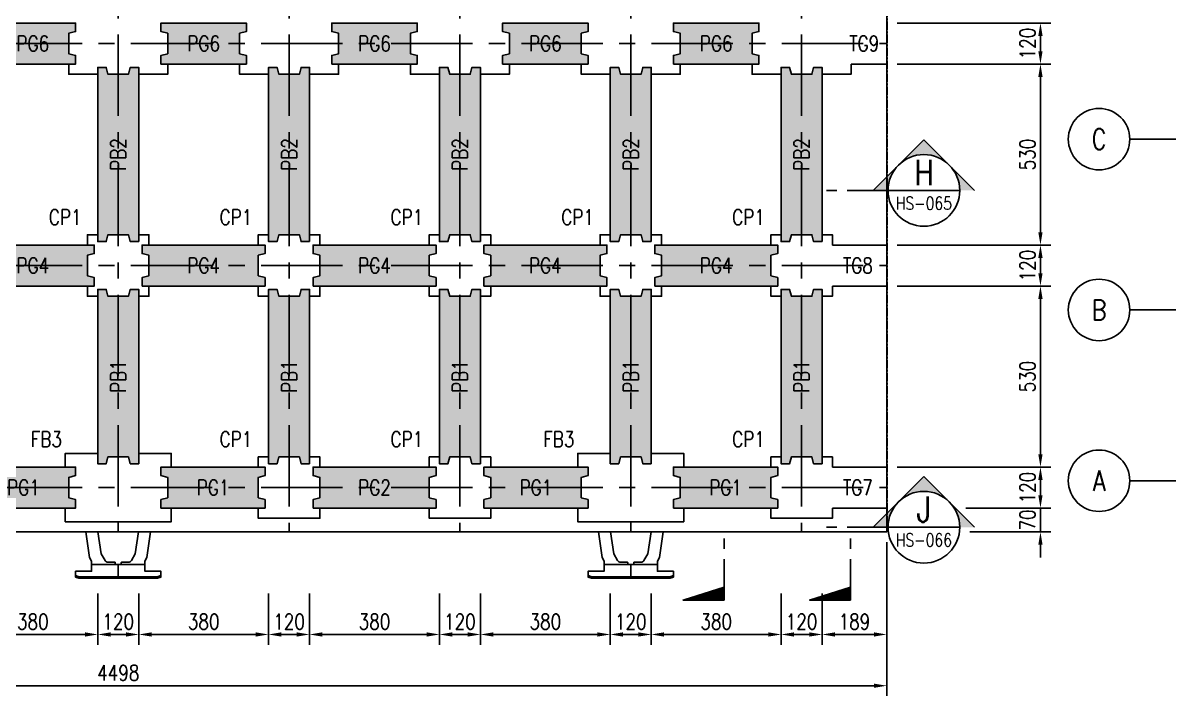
# Model space of a CAD drawing. Extents: x -3697 to 31808, y -9561 to -1274.
# Drawn here: x -648 to 2727, y -6285 to -4315 of the extents above; entities that cross this region are included whole.
import ezdxf
from ezdxf.enums import TextEntityAlignment as Align

# ---------------------------------------------------------------- set-up
doc = ezdxf.new("R2010")
doc.units = 0
doc.header["$LTSCALE"] = 0.05
doc.linetypes.add('CENTER', pattern=[50.8, 31.75, -6.35, 6.35, -6.35])
doc.linetypes.add('DASHED', pattern=[19.05, 12.7, -6.35])
doc.layers.get('0').update_dxf_attribs({"linetype": 'CONTINUOUS'})
doc.layers.get('Defpoints').update_dxf_attribs({"linetype": 'CONTINUOUS'})
for name, color, linetype in [('DIM_03', 1, 'CONTINUOUS'), ('HB_0', 7, 'CONTINUOUS'), ('HB_DIM', 1, 'CONTINUOUS'), ('HB_SYMBOLS', 7, 'CONTINUOUS'), ('場鑄梁', 4, 'CONTINUOUS'), ('場鑄梁_TXT', 2, 'CONTINUOUS'), ('場鑄梁_虛線', 4, 'CONTINUOUS'), ('底圖', 7, 'CONTINUOUS'), ('防舷材', 7, 'CONTINUOUS'), ('預鑄梁', 7, 'CONTINUOUS'), ('預鑄梁_HATCH', 253, 'CONTINUOUS'), ('預鑄梁_TXT', 2, 'CONTINUOUS'), ('預鑄梁_外緣', 7, 'CONTINUOUS'), ('預鑄樁帽', 6, 'CONTINUOUS'), ('預鑄樁帽_TXT', 2, 'CONTINUOUS')]:
    doc.layers.add(name, color=color, linetype=linetype)
doc.layers.get('預鑄樁帽').off()
doc.styles.get("Standard").update_dxf_attribs({"font": 'ROMANS.shx', "width": 0.8, "bigfont": 'lchinap.shx'})
doc.styles.add('結構平面-V3$0$STANDARD', font='ROMANS', dxfattribs={"width": 0.8, "bigfont": 'LCHINA.shx'})
doc.dimstyles.new('150cm', dxfattribs={"dimscale": 15, "dimtxt": 3, "dimasz": 2.5, "dimexe": 2, "dimexo": 2, "dimgap": 1, "dimtad": 1, "dimdsep": 46, "dimtxsty": 'Standard', "dimcen": 0, "dimclrt": 2, "dimadec": 0, "dimazin": 0, "dimtfac": 1, "dimtix": 1, "dimtmove": 2, "dimatfit": 3, "dimfxl": 0, "dimtolj": 1, "dimtzin": 0, "dimarcsym": 0})

# ---------------------------------------------------------------- blocks, each defined once
blk = doc.blocks.new('*D90')
at = {"layer": 'Defpoints', "color": 0}
for p in [(1880.9, -4315.3), (1880.9, -4435.3), (2329.9, -4435.3)]:
    blk.add_point(p, dxfattribs=at)
at = {"layer": 'HB_DIM', "color": 0, "lineweight": -2}
for p, q in [((1910.9, -4315.3), (2359.9, -4315.3)), ((2329.9, -4352.8), (2329.9, -4397.8)), ((1910.9, -4435.3), (2359.9, -4435.3))]:
    blk.add_line(p, q, dxfattribs=at)
at = {"layer": 'HB_DIM', "color": 0}
for points in [[(2323.7, -4352.8), (2336.2, -4352.8), (2329.9, -4315.3)], [(2323.7, -4397.8), (2336.2, -4397.8), (2329.9, -4435.3)]]:
    blk.add_solid(points, dxfattribs=at)
at = {"layer": 'HB_DIM', "color": 2, "insert": (2292.4, -4375.3), "char_height": 45, "attachment_point": 5, "rotation": 90}
blk.add_mtext('\\A1;120', dxfattribs=at)
blk = doc.blocks.new('*D91')
at = {"layer": 'Defpoints', "color": 0}
for p in [(1880.9, -4435.3), (1880.9, -4965.3), (2329.9, -4965.3)]:
    blk.add_point(p, dxfattribs=at)
at = {"layer": 'HB_DIM', "color": 0, "lineweight": -2}
for p, q in [((1910.9, -4435.3), (2359.9, -4435.3)), ((2329.9, -4472.8), (2329.9, -4927.8)), ((1910.9, -4965.3), (2359.9, -4965.3))]:
    blk.add_line(p, q, dxfattribs=at)
at = {"layer": 'HB_DIM', "color": 0}
for points in [[(2323.7, -4472.8), (2336.2, -4472.8), (2329.9, -4435.3)], [(2323.7, -4927.8), (2336.2, -4927.8), (2329.9, -4965.3)]]:
    blk.add_solid(points, dxfattribs=at)
at = {"layer": 'HB_DIM', "color": 2, "insert": (2292.4, -4700.3), "char_height": 45, "attachment_point": 5, "rotation": 90}
blk.add_mtext('\\A1;530', dxfattribs=at)
blk = doc.blocks.new('*D92')
at = {"layer": 'Defpoints', "color": 0}
for p in [(1880.9, -4965.3), (1880.9, -5085.3), (2329.9, -5085.3)]:
    blk.add_point(p, dxfattribs=at)
at = {"layer": 'HB_DIM', "color": 0, "lineweight": -2}
for p, q in [((1910.9, -4965.3), (2359.9, -4965.3)), ((2329.9, -5002.8), (2329.9, -5047.8)), ((1910.9, -5085.3), (2359.9, -5085.3))]:
    blk.add_line(p, q, dxfattribs=at)
at = {"layer": 'HB_DIM', "color": 0}
for points in [[(2323.7, -5002.8), (2336.2, -5002.8), (2329.9, -4965.3)], [(2323.7, -5047.8), (2336.2, -5047.8), (2329.9, -5085.3)]]:
    blk.add_solid(points, dxfattribs=at)
at = {"layer": 'HB_DIM', "color": 2, "insert": (2292.4, -5025.3), "char_height": 45, "attachment_point": 5, "rotation": 90}
blk.add_mtext('\\A1;120', dxfattribs=at)
blk = doc.blocks.new('*D93')
at = {"layer": 'Defpoints', "color": 0}
for p in [(1880.9, -5085.3), (1880.9, -5615.3), (2329.9, -5615.3)]:
    blk.add_point(p, dxfattribs=at)
at = {"layer": 'HB_DIM', "color": 0, "lineweight": -2}
for p, q in [((1910.9, -5085.3), (2359.9, -5085.3)), ((2329.9, -5122.8), (2329.9, -5577.8)), ((1910.9, -5615.3), (2359.9, -5615.3))]:
    blk.add_line(p, q, dxfattribs=at)
at = {"layer": 'HB_DIM', "color": 0}
for points in [[(2323.7, -5122.8), (2336.2, -5122.8), (2329.9, -5085.3)], [(2323.7, -5577.8), (2336.2, -5577.8), (2329.9, -5615.3)]]:
    blk.add_solid(points, dxfattribs=at)
at = {"layer": 'HB_DIM', "color": 2, "insert": (2292.4, -5350.3), "char_height": 45, "attachment_point": 5, "rotation": 90}
blk.add_mtext('\\A1;530', dxfattribs=at)
blk = doc.blocks.new('*D94')
at = {"layer": 'Defpoints', "color": 0}
for p in [(1880.9, -5615.3), (2081.1, -5735.3), (2329.9, -5735.3)]:
    blk.add_point(p, dxfattribs=at)
at = {"layer": 'HB_DIM', "color": 0, "lineweight": -2}
for p, q in [((1910.9, -5615.3), (2359.9, -5615.3)), ((2329.9, -5652.8), (2329.9, -5697.8)), ((2111.1, -5735.3), (2359.9, -5735.3))]:
    blk.add_line(p, q, dxfattribs=at)
at = {"layer": 'HB_DIM', "color": 0}
for points in [[(2323.7, -5652.8), (2336.2, -5652.8), (2329.9, -5615.3)], [(2323.7, -5697.8), (2336.2, -5697.8), (2329.9, -5735.3)]]:
    blk.add_solid(points, dxfattribs=at)
at = {"layer": 'HB_DIM', "color": 2, "insert": (2292.4, -5675.3), "char_height": 45, "attachment_point": 5, "rotation": 90}
blk.add_mtext('\\A1;120', dxfattribs=at)
blk = doc.blocks.new('*D95')
at = {"layer": 'Defpoints', "color": 0}
for p in [(2081.1, -5735.3), (2092.8, -5805.3), (2329.9, -5805.3)]:
    blk.add_point(p, dxfattribs=at)
at = {"layer": 'HB_DIM', "color": 0, "lineweight": -2}
for p, q in [((2329.9, -5697.8), (2329.9, -5660.3)), ((2111.1, -5735.3), (2359.9, -5735.3)), ((2329.9, -5735.3), (2329.9, -5805.3)), ((2122.8, -5805.3), (2359.9, -5805.3)), ((2329.9, -5842.8), (2329.9, -5880.3))]:
    blk.add_line(p, q, dxfattribs=at)
at = {"layer": 'HB_DIM', "color": 0}
for points in [[(2323.7, -5697.8), (2336.2, -5697.8), (2329.9, -5735.3)], [(2323.7, -5842.8), (2336.2, -5842.8), (2329.9, -5805.3)]]:
    blk.add_solid(points, dxfattribs=at)
at = {"layer": 'HB_DIM', "color": 2, "insert": (2292.4, -5770.3), "char_height": 45, "attachment_point": 5, "rotation": 90}
blk.add_mtext('\\A1;70', dxfattribs=at)
blk = doc.blocks.new('*D104')
at = {"layer": 'Defpoints', "color": 0}
for p in [(-809.1, -5955.3), (-429.1, -5955.3), (-429.1, -6105.3)]:
    blk.add_point(p, dxfattribs=at)
at = {"layer": 'HB_DIM', "color": 0, "lineweight": -2}
for p, q in [((-809.1, -5985.3), (-809.1, -6135.3)), ((-429.1, -5985.3), (-429.1, -6135.3)), ((-771.6, -6105.3), (-466.6, -6105.3))]:
    blk.add_line(p, q, dxfattribs=at)
at = {"layer": 'HB_DIM', "color": 0}
for points in [[(-771.6, -6099.1), (-771.6, -6111.6), (-809.1, -6105.3)], [(-466.6, -6099.1), (-466.6, -6111.6), (-429.1, -6105.3)]]:
    blk.add_solid(points, dxfattribs=at)
at = {"layer": 'HB_DIM', "color": 2, "insert": (-619.1, -6067.8), "char_height": 45, "attachment_point": 5}
blk.add_mtext('\\A1;380', dxfattribs=at)
blk = doc.blocks.new('*D105')
at = {"layer": 'Defpoints', "color": 0}
for p in [(-429.1, -5955.3), (-309.1, -5955.3), (-309.1, -6105.3)]:
    blk.add_point(p, dxfattribs=at)
at = {"layer": 'HB_DIM', "color": 0, "lineweight": -2}
for p, q in [((-429.1, -5985.3), (-429.1, -6135.3)), ((-309.1, -5985.3), (-309.1, -6135.3)), ((-391.6, -6105.3), (-346.6, -6105.3))]:
    blk.add_line(p, q, dxfattribs=at)
at = {"layer": 'HB_DIM', "color": 0}
for points in [[(-391.6, -6099.1), (-391.6, -6111.6), (-429.1, -6105.3)], [(-346.6, -6099.1), (-346.6, -6111.6), (-309.1, -6105.3)]]:
    blk.add_solid(points, dxfattribs=at)
at = {"layer": 'HB_DIM', "color": 2, "insert": (-369.1, -6067.8), "char_height": 45, "attachment_point": 5}
blk.add_mtext('\\A1;120', dxfattribs=at)
blk = doc.blocks.new('*D106')
at = {"layer": 'Defpoints', "color": 0}
for p in [(-309.1, -5955.3), (70.9, -5955.3), (70.9, -6105.3)]:
    blk.add_point(p, dxfattribs=at)
at = {"layer": 'HB_DIM', "color": 0, "lineweight": -2}
for p, q in [((-309.1, -5985.3), (-309.1, -6135.3)), ((70.9, -5985.3), (70.9, -6135.3)), ((-271.6, -6105.3), (33.4, -6105.3))]:
    blk.add_line(p, q, dxfattribs=at)
at = {"layer": 'HB_DIM', "color": 0}
for points in [[(-271.6, -6099.1), (-271.6, -6111.6), (-309.1, -6105.3)], [(33.4, -6099.1), (33.4, -6111.6), (70.9, -6105.3)]]:
    blk.add_solid(points, dxfattribs=at)
at = {"layer": 'HB_DIM', "color": 2, "insert": (-119.1, -6067.8), "char_height": 45, "attachment_point": 5}
blk.add_mtext('\\A1;380', dxfattribs=at)
blk = doc.blocks.new('*D107')
at = {"layer": 'Defpoints', "color": 0}
for p in [(70.9, -5955.3), (190.9, -5955.3), (190.9, -6105.3)]:
    blk.add_point(p, dxfattribs=at)
at = {"layer": 'HB_DIM', "color": 0, "lineweight": -2}
for p, q in [((70.9, -5985.3), (70.9, -6135.3)), ((190.9, -5985.3), (190.9, -6135.3)), ((108.4, -6105.3), (153.4, -6105.3))]:
    blk.add_line(p, q, dxfattribs=at)
at = {"layer": 'HB_DIM', "color": 0}
for points in [[(108.4, -6099.1), (108.4, -6111.6), (70.9, -6105.3)], [(153.4, -6099.1), (153.4, -6111.6), (190.9, -6105.3)]]:
    blk.add_solid(points, dxfattribs=at)
at = {"layer": 'HB_DIM', "color": 2, "insert": (130.9, -6067.8), "char_height": 45, "attachment_point": 5}
blk.add_mtext('\\A1;120', dxfattribs=at)
blk = doc.blocks.new('*D108')
at = {"layer": 'Defpoints', "color": 0}
for p in [(190.9, -5955.3), (570.9, -5955.3), (570.9, -6105.3)]:
    blk.add_point(p, dxfattribs=at)
at = {"layer": 'HB_DIM', "color": 0, "lineweight": -2}
for p, q in [((190.9, -5985.3), (190.9, -6135.3)), ((570.9, -5985.3), (570.9, -6135.3)), ((228.4, -6105.3), (533.4, -6105.3))]:
    blk.add_line(p, q, dxfattribs=at)
at = {"layer": 'HB_DIM', "color": 0}
for points in [[(228.4, -6099.1), (228.4, -6111.6), (190.9, -6105.3)], [(533.4, -6099.1), (533.4, -6111.6), (570.9, -6105.3)]]:
    blk.add_solid(points, dxfattribs=at)
at = {"layer": 'HB_DIM', "color": 2, "insert": (380.9, -6067.8), "char_height": 45, "attachment_point": 5}
blk.add_mtext('\\A1;380', dxfattribs=at)
blk = doc.blocks.new('*D109')
at = {"layer": 'Defpoints', "color": 0}
for p in [(570.9, -5955.3), (690.9, -5955.3), (690.9, -6105.3)]:
    blk.add_point(p, dxfattribs=at)
at = {"layer": 'HB_DIM', "color": 0, "lineweight": -2}
for p, q in [((570.9, -5985.3), (570.9, -6135.3)), ((690.9, -5985.3), (690.9, -6135.3)), ((608.4, -6105.3), (653.4, -6105.3))]:
    blk.add_line(p, q, dxfattribs=at)
at = {"layer": 'HB_DIM', "color": 0}
for points in [[(608.4, -6099.1), (608.4, -6111.6), (570.9, -6105.3)], [(653.4, -6099.1), (653.4, -6111.6), (690.9, -6105.3)]]:
    blk.add_solid(points, dxfattribs=at)
at = {"layer": 'HB_DIM', "color": 2, "insert": (630.9, -6067.8), "char_height": 45, "attachment_point": 5}
blk.add_mtext('\\A1;120', dxfattribs=at)
blk = doc.blocks.new('*D110')
at = {"layer": 'Defpoints', "color": 0}
for p in [(690.9, -5955.3), (1070.9, -5955.3), (1070.9, -6105.3)]:
    blk.add_point(p, dxfattribs=at)
at = {"layer": 'HB_DIM', "color": 0, "lineweight": -2}
for p, q in [((690.9, -5985.3), (690.9, -6135.3)), ((1070.9, -5985.3), (1070.9, -6135.3)), ((728.4, -6105.3), (1033.4, -6105.3))]:
    blk.add_line(p, q, dxfattribs=at)
at = {"layer": 'HB_DIM', "color": 0}
for points in [[(728.4, -6099.1), (728.4, -6111.6), (690.9, -6105.3)], [(1033.4, -6099.1), (1033.4, -6111.6), (1070.9, -6105.3)]]:
    blk.add_solid(points, dxfattribs=at)
at = {"layer": 'HB_DIM', "color": 2, "insert": (880.9, -6067.8), "char_height": 45, "attachment_point": 5}
blk.add_mtext('\\A1;380', dxfattribs=at)
blk = doc.blocks.new('*D111')
at = {"layer": 'Defpoints', "color": 0}
for p in [(1070.9, -5955.3), (1190.9, -5955.3), (1190.9, -6105.3)]:
    blk.add_point(p, dxfattribs=at)
at = {"layer": 'HB_DIM', "color": 0, "lineweight": -2}
for p, q in [((1070.9, -5985.3), (1070.9, -6135.3)), ((1190.9, -5985.3), (1190.9, -6135.3)), ((1108.4, -6105.3), (1153.4, -6105.3))]:
    blk.add_line(p, q, dxfattribs=at)
at = {"layer": 'HB_DIM', "color": 0}
for points in [[(1108.4, -6099.1), (1108.4, -6111.6), (1070.9, -6105.3)], [(1153.4, -6099.1), (1153.4, -6111.6), (1190.9, -6105.3)]]:
    blk.add_solid(points, dxfattribs=at)
at = {"layer": 'HB_DIM', "color": 2, "insert": (1130.9, -6067.8), "char_height": 45, "attachment_point": 5}
blk.add_mtext('\\A1;120', dxfattribs=at)
blk = doc.blocks.new('*D112')
at = {"layer": 'Defpoints', "color": 0}
for p in [(1190.9, -5955.3), (1570.9, -5955.3), (1570.9, -6105.3)]:
    blk.add_point(p, dxfattribs=at)
at = {"layer": 'HB_DIM', "color": 0, "lineweight": -2}
for p, q in [((1190.9, -5985.3), (1190.9, -6135.3)), ((1570.9, -5985.3), (1570.9, -6135.3)), ((1228.4, -6105.3), (1533.4, -6105.3))]:
    blk.add_line(p, q, dxfattribs=at)
at = {"layer": 'HB_DIM', "color": 0}
for points in [[(1228.4, -6099.1), (1228.4, -6111.6), (1190.9, -6105.3)], [(1533.4, -6099.1), (1533.4, -6111.6), (1570.9, -6105.3)]]:
    blk.add_solid(points, dxfattribs=at)
at = {"layer": 'HB_DIM', "color": 2, "insert": (1380.9, -6067.8), "char_height": 45, "attachment_point": 5}
blk.add_mtext('\\A1;380', dxfattribs=at)
blk = doc.blocks.new('*D113')
at = {"layer": 'Defpoints', "color": 0}
for p in [(1570.9, -5955.3), (1690.9, -5955.3), (1690.9, -6105.3)]:
    blk.add_point(p, dxfattribs=at)
at = {"layer": 'HB_DIM', "color": 0, "lineweight": -2}
for p, q in [((1570.9, -5985.3), (1570.9, -6135.3)), ((1690.9, -5985.3), (1690.9, -6135.3)), ((1608.4, -6105.3), (1653.4, -6105.3))]:
    blk.add_line(p, q, dxfattribs=at)
at = {"layer": 'HB_DIM', "color": 0}
for points in [[(1608.4, -6099.1), (1608.4, -6111.6), (1570.9, -6105.3)], [(1653.4, -6099.1), (1653.4, -6111.6), (1690.9, -6105.3)]]:
    blk.add_solid(points, dxfattribs=at)
at = {"layer": 'HB_DIM', "color": 2, "insert": (1630.9, -6067.8), "char_height": 45, "attachment_point": 5}
blk.add_mtext('\\A1;120', dxfattribs=at)
blk = doc.blocks.new('*D114')
at = {"layer": 'Defpoints', "color": 0}
for p in [(1879.9, -5805.3), (1690.9, -5955.3), (1879.9, -6105.3)]:
    blk.add_point(p, dxfattribs=at)
at = {"layer": 'HB_DIM', "color": 0, "lineweight": -2}
for p, q in [((1879.9, -5835.3), (1879.9, -6135.3)), ((1690.9, -5985.3), (1690.9, -6135.3)), ((1728.4, -6105.3), (1842.4, -6105.3))]:
    blk.add_line(p, q, dxfattribs=at)
at = {"layer": 'HB_DIM', "color": 0}
for points in [[(1728.4, -6099.1), (1728.4, -6111.6), (1690.9, -6105.3)], [(1842.4, -6099.1), (1842.4, -6111.6), (1879.9, -6105.3)]]:
    blk.add_solid(points, dxfattribs=at)
at = {"layer": 'HB_DIM', "color": 2, "insert": (1785.4, -6067.8), "char_height": 45, "attachment_point": 5}
blk.add_mtext('\\A1;189', dxfattribs=at)
blk = doc.blocks.new('*D115')
at = {"layer": 'Defpoints', "color": 0}
for p in [(-2618.1, -5805.3), (1879.9, -5805.3), (1879.9, -6255.3)]:
    blk.add_point(p, dxfattribs=at)
at = {"layer": 'HB_DIM', "color": 0, "lineweight": -2}
for p, q in [((-2618.1, -5835.3), (-2618.1, -6285.3)), ((1879.9, -5835.3), (1879.9, -6285.3)), ((-2580.6, -6255.3), (1842.4, -6255.3))]:
    blk.add_line(p, q, dxfattribs=at)
at = {"layer": 'HB_DIM', "color": 0}
for points in [[(-2580.6, -6249.1), (-2580.6, -6261.6), (-2618.1, -6255.3)], [(1842.4, -6249.1), (1842.4, -6261.6), (1879.9, -6255.3)]]:
    blk.add_solid(points, dxfattribs=at)
at = {"layer": 'HB_DIM', "color": 2, "insert": (-369.1, -6217.8), "char_height": 45, "attachment_point": 5}
blk.add_mtext('\\A1;4498', dxfattribs=at)
blk = doc.blocks.new('gr_t')
at = {"layer": 'HB_SYMBOLS', "color": 4, "linetype": 'Continuous'}
blk.add_line((0, -6), (0, -15), dxfattribs=at)
blk.add_circle((0, 0), 6, dxfattribs=at)
at = {"layer": 'HB_SYMBOLS', "color": 4, "linetype": 'Continuous', "width": 0.8}
blk.add_attdef('A', text='', height=4.5, dxfattribs=at).set_placement((0, 0), align=Align.MIDDLE)
blk = doc.blocks.new('HP1250-flat-1')
at = {"color": 7, "linetype": 'Continuous'}
for points in [[(-0.947, 1.35), (-0.838, 0.601), (-0.78, 0.5), (-0.78, 0.4)], [(0.947, 1.35), (0.838, 0.601), (0.78, 0.5), (0.78, 0.4)]]:
    blk.add_lwpolyline(points, dxfattribs=at)
for points in [[(-0.09, 0.4), (-0.09, 0.457, 0.414214), (-0.095, 0.462), (-0.298, 0.462, -0.272631), (-0.385, 0.512), (-0.5, 0.715), (-0.594, 1.35)], [(0.09, 0.4), (0.09, 0.457, -0.414214), (0.095, 0.462), (0.298, 0.462, 0.272631), (0.385, 0.512), (0.5, 0.715), (0.594, 1.35)]]:
    blk.add_lwpolyline(points, format="xyb", dxfattribs=at)
for points in [[(0, 0.4), (0, 0.04), (-1.144, 0.04), (-1.25, 0.072), (-1.25, 0.2), (-0.78, 0.2), (-0.78, 0.4)], [(0, 0.4), (0, 0.04), (1.144, 0.04), (1.25, 0.072), (1.25, 0.2), (0.78, 0.2), (0.78, 0.4)], [(-1.15, 0), (-0.75, 0), (-0.75, 0.04), (-1.144, 0.04), (-1.25, 0.072), (-1.25, 0.03)], [(-0.75, 0.04), (-0.75, 0), (-0.25, 0), (-0.25, 0.04)], [(0, 0.04), (0, 0), (-0.25, 0), (-0.25, 0.04)], [(0, 0.04), (0, 0), (0.25, 0), (0.25, 0.04)], [(0.75, 0.04), (0.75, 0), (0.25, 0), (0.25, 0.04)], [(1.15, 0), (0.75, 0), (0.75, 0.04), (1.144, 0.04), (1.25, 0.072), (1.25, 0.03)]]:
    blk.add_lwpolyline(points, close=True, dxfattribs=at)
blk = doc.blocks.new('PG1')
at = {"layer": '預鑄梁_HATCH'}
blk.add_hatch(color=256, dxfattribs=at).paths.add_polyline_path([(0, 25), (0, 0), (305, 0), (305, 25), (285, 30), (285, 90), (305, 95), (305, 120), (0, 120), (0, 95), (20, 90), (20, 30)])
at = {"layer": '預鑄梁', "linetype": 'DASHED', "ltscale": 50}
blk.add_lwpolyline([(0, 0), (0, 25), (20, 30), (20, 90), (0, 95), (0, 120), (305, 120), (305, 95), (285, 90), (285, 30), (305, 25), (305, 0), (0, 0)], dxfattribs=at)
at = {"layer": '預鑄梁_外緣'}
blk.add_lwpolyline([(0, 0), (0, 25), (20, 30), (20, 90), (0, 95), (0, 120), (305, 120), (305, 95), (285, 90), (285, 30), (305, 25), (305, 0), (0, 0)], dxfattribs=at)
at = {"layer": '預鑄梁_TXT', "linetype": 'Continuous', "style": '結構平面-V3$0$STANDARD', "width": 0.8}
blk.add_text('PG1', height=45, rotation=0, dxfattribs=at).set_placement((152.5, 60), align=Align.MIDDLE)
blk = doc.blocks.new('PG2')
at = {"layer": '預鑄梁_HATCH'}
blk.add_hatch(color=256, dxfattribs=at).paths.add_polyline_path([(0, 25), (0, 0), (360, 0), (360, 25), (340, 30), (340, 90), (360, 95), (360, 120), (0, 120), (0, 95), (20, 90), (20, 30)])
at = {"layer": '預鑄梁', "linetype": 'DASHED', "ltscale": 50}
blk.add_lwpolyline([(0, 0), (0, 25), (20, 30), (20, 90), (0, 95), (0, 120), (360, 120), (360, 95), (340, 90), (340, 30), (360, 25), (360, 0), (0, 0)], dxfattribs=at)
at = {"layer": '預鑄梁_外緣'}
blk.add_lwpolyline([(0, 0), (0, 25), (20, 30), (20, 90), (0, 95), (0, 120), (360, 120), (360, 95), (340, 90), (340, 30), (360, 25), (360, 0), (0, 0)], dxfattribs=at)
at = {"layer": '預鑄梁_TXT', "linetype": 'Continuous', "style": '結構平面-V3$0$STANDARD', "width": 0.8}
blk.add_text('PG2', height=45, rotation=0, dxfattribs=at).set_placement((180, 60), align=Align.MIDDLE)
blk = doc.blocks.new('PG4')
at = {"layer": '預鑄梁_HATCH'}
blk.add_hatch(color=256, dxfattribs=at).paths.add_polyline_path([(0, 25), (0, 0), (360, 0), (360, 25), (340, 30), (340, 90), (360, 95), (360, 120), (0, 120), (0, 95), (20, 90), (20, 30)])
at = {"layer": '預鑄梁', "linetype": 'DASHED', "ltscale": 50}
blk.add_lwpolyline([(0, 0), (0, 25), (20, 30), (20, 90), (0, 95), (0, 120), (360, 120), (360, 95), (340, 90), (340, 30), (360, 25), (360, 0), (0, 0)], dxfattribs=at)
at = {"layer": '預鑄梁_外緣'}
blk.add_lwpolyline([(0, 0), (0, 25), (20, 30), (20, 90), (0, 95), (0, 120), (360, 120), (360, 95), (340, 90), (340, 30), (360, 25), (360, 0), (0, 0)], dxfattribs=at)
at = {"layer": '預鑄梁_TXT', "linetype": 'Continuous', "style": '結構平面-V3$0$STANDARD', "width": 0.8}
blk.add_text('PG4', height=45, rotation=0, dxfattribs=at).set_placement((180, 60), align=Align.MIDDLE)
blk = doc.blocks.new('PG6')
at = {"layer": '預鑄梁_HATCH'}
blk.add_hatch(color=256, dxfattribs=at).paths.add_polyline_path([(250, 0), (250, 25), (230, 30), (230, 90), (250, 95), (250, 120), (0, 120), (0, 95), (20, 90), (20, 30), (0, 25), (0, 0)])
at = {"layer": '預鑄梁', "linetype": 'DASHED', "ltscale": 50}
blk.add_lwpolyline([(0, 0), (0, 25), (20, 30), (20, 90), (0, 95), (0, 120), (250, 120), (250, 95), (230, 90), (230, 30), (250, 25), (250, 0), (0, 0)], dxfattribs=at)
at = {"layer": '預鑄梁_外緣'}
blk.add_lwpolyline([(0, 0), (0, 25), (20, 30), (20, 90), (0, 95), (0, 120), (250, 120), (250, 95), (230, 90), (230, 30), (250, 25), (250, 0), (0, 0)], dxfattribs=at)
at = {"layer": '預鑄梁_TXT', "linetype": 'Continuous', "style": '結構平面-V3$0$STANDARD', "width": 0.8}
blk.add_text('PG6', height=45, rotation=0, dxfattribs=at).set_placement((125, 60), align=Align.MIDDLE)
blk = doc.blocks.new('PB1')
at = {"layer": '預鑄梁_HATCH'}
blk.add_hatch(color=256, dxfattribs=at).paths.add_polyline_path([(-25, 0), (0, 0), (0, 510), (-25, 510), (-30, 490), (-90, 490), (-95, 510), (-120, 510), (-120, 0), (-95, 0), (-90, 20), (-30, 20)])
at = {"layer": '預鑄梁', "linetype": 'DASHED', "ltscale": 50}
blk.add_lwpolyline([(0, 0), (-25, 0), (-30, 20), (-90, 20), (-95, 0), (-120, 0), (-120, 510), (-95, 510), (-90, 490), (-30, 490), (-25, 510), (0, 510), (0, 0)], dxfattribs=at)
at = {"layer": '預鑄梁_外緣'}
blk.add_lwpolyline([(0, 0), (-25, 0), (-30, 20), (-90, 20), (-95, 0), (-120, 0), (-120, 510), (-95, 510), (-90, 490), (-30, 490), (-25, 510), (0, 510), (0, 0)], dxfattribs=at)
at = {"layer": '預鑄梁_TXT', "linetype": 'Continuous', "style": '結構平面-V3$0$STANDARD', "width": 0.8}
blk.add_text('PB1', height=45, rotation=90, dxfattribs=at).set_placement((-60, 255), align=Align.MIDDLE)
blk = doc.blocks.new('PB2')
at = {"layer": '預鑄梁_HATCH'}
blk.add_hatch(color=256, dxfattribs=at).paths.add_polyline_path([(-25, 0), (0, 0), (0, 510), (-25, 510), (-30, 490), (-90, 490), (-95, 510), (-120, 510), (-120, 0), (-95, 0), (-90, 20), (-30, 20)])
at = {"layer": '預鑄梁', "linetype": 'DASHED', "ltscale": 50}
blk.add_lwpolyline([(0, 0), (-25, 0), (-30, 20), (-90, 20), (-95, 0), (-120, 0), (-120, 510), (-95, 510), (-90, 490), (-30, 490), (-25, 510), (0, 510), (0, 0)], dxfattribs=at)
at = {"layer": '預鑄梁_外緣'}
blk.add_lwpolyline([(0, 0), (-25, 0), (-30, 20), (-90, 20), (-95, 0), (-120, 0), (-120, 510), (-95, 510), (-90, 490), (-30, 490), (-25, 510), (0, 510), (0, 0)], dxfattribs=at)
at = {"layer": '預鑄梁_TXT', "linetype": 'Continuous', "style": '結構平面-V3$0$STANDARD', "width": 0.8}
blk.add_text('PB2', height=45, rotation=90, dxfattribs=at).set_placement((-60, 255), align=Align.MIDDLE)
blk = doc.blocks.new('CP1')
at = {"layer": '預鑄樁帽_TXT', "linetype": 'Continuous', "width": 0.8}
blk.add_text('CP1', height=45, dxfattribs=at).set_placement((-255.3, 241.6), align=Align.MIDDLE)
blk = doc.blocks.new('FB3')
at = {"layer": '預鑄樁帽_TXT', "linetype": 'Continuous', "width": 0.8}
blk.add_text('FB3', height=45, dxfattribs=at).set_placement((-365.3, 241.6), align=Align.MIDDLE)
blk = doc.blocks.new('*X332')
at = {"color": 0, "linetype": 'Continuous'}
for p, q in [((80.59, 269.21), (81.34, 269.96)), ((80.77, 269.21), (81.6, 270.04)), ((80.94, 269.21), (81.86, 270.12)), ((81.12, 269.21), (82.11, 270.2)), ((81.3, 269.21), (82.37, 270.29)), ((81.47, 269.21), (82.63, 270.37)), ((81.65, 269.21), (82.89, 270.45)), ((81.83, 269.21), (83.14, 270.53)), ((82, 269.21), (83.4, 270.61)), ((82.18, 269.21), (83.66, 270.69)), ((82.36, 269.21), (83.91, 270.77)), ((82.53, 269.21), (84.17, 270.85)), ((82.71, 269.21), (84.43, 270.93)), ((82.89, 269.21), (84.69, 271.01)), ((83.06, 269.21), (84.94, 271.09)), ((83.24, 269.21), (85.2, 271.17)), ((83.42, 269.21), (85.46, 271.25)), ((83.59, 269.21), (85.71, 271.33)), ((83.77, 269.21), (85.97, 271.41)), ((83.95, 269.21), (86.23, 271.49)), ((84.12, 269.21), (86.49, 271.57)), ((84.3, 269.21), (86.74, 271.65)), ((84.48, 269.21), (86.93, 271.66)), ((84.65, 269.21), (86.93, 271.48)), ((84.83, 269.21), (86.93, 271.31)), ((85.01, 269.21), (86.93, 271.13)), ((85.19, 269.21), (86.93, 270.95)), ((85.36, 269.21), (86.93, 270.78)), ((85.54, 269.21), (86.93, 270.6)), ((85.72, 269.21), (86.93, 270.42)), ((85.89, 269.21), (86.93, 270.25)), ((86.07, 269.21), (86.93, 270.07)), ((79, 269.21), (79.03, 269.24)), ((79.17, 269.21), (79.29, 269.32)), ((79.35, 269.21), (79.54, 269.4)), ((79.53, 269.21), (79.8, 269.48)), ((79.71, 269.21), (80.06, 269.56)), ((79.88, 269.21), (80.31, 269.64)), ((80.06, 269.21), (80.57, 269.72)), ((80.24, 269.21), (80.83, 269.8)), ((80.41, 269.21), (81.09, 269.88)), ((86.25, 269.21), (86.93, 269.89)), ((86.42, 269.21), (86.93, 269.72)), ((86.6, 269.21), (86.93, 269.54)), ((86.78, 269.21), (86.93, 269.36))]:
    blk.add_line(p, q, dxfattribs=at)
blk = doc.blocks.new('SEND-n')
at = {"color": 3}
for p, q in [((8, 0), (0, 0)), ((10, 0), (12, 0))]:
    blk.add_line(p, q, dxfattribs=at)
at = {"color": 2, "linetype": 'Continuous'}
blk.add_lwpolyline([(0, 0), (0, 8), (2.5, 0)], close=True, dxfattribs=at)
at = {"color": 2, "linetype": 'Continuous', "rotation": 270}
blk.add_blockref('*X332', (-269.21, 86.93), dxfattribs=at)
blk = doc.blocks.new('SEC2U0-n')
at = {"color": 2, "linetype": 'Continuous'}
for p, q in [((-9.9, 0), (0, 9.9)), ((0, 9.9), (9.9, 0)), ((-7.51, 0), (-10.62, 0))]:
    blk.add_line(p, q, dxfattribs=at)
at = {"color": 3}
for p, q in [((-17, 0), (-19, 0)), ((-15, 0), (-7, 0))]:
    blk.add_line(p, q, dxfattribs=at)
at = {"color": 2, "linetype": 'Continuous'}
blk.add_circle((0, 0), 7, dxfattribs=at)
for points in [[(0, 9.9), (-3.5, 6.06), (-4.95, 4.95), (-4.26, 5.55)], [(0, 9.9), (-1.81, 6.76), (-3.5, 6.06), (-1.81, 6.76)], [(0, 9.9), (0, 7), (-1.81, 6.76), (-0.91, 6.94)], [(0, 9.9), (3.5, 6.06), (4.95, 4.95), (4.26, 5.55)], [(0, 9.9), (1.81, 6.76), (3.5, 6.06), (1.81, 6.76)], [(0, 9.9), (0, 7), (1.81, 6.76), (0.91, 6.94)], [(-9.9, 0), (-6.06, 3.5), (-4.95, 4.95), (-5.55, 4.26)], [(9.9, 0), (6.06, 3.5), (4.95, 4.95), (5.55, 4.26)], [(-9.9, 0), (-6.76, 1.81), (-6.06, 3.5), (-6.76, 1.81)], [(9.9, 0), (6.76, 1.81), (6.06, 3.5), (6.76, 1.81)], [(-9.9, 0), (-7, 0), (-6.76, 1.81), (-6.94, 0.91)], [(9.9, 0), (7, 0), (6.76, 1.81), (6.94, 0.91)]]:
    blk.add_solid(points, dxfattribs=at)
blk = doc.blocks.new('ST-n')
at = {"color": 2}
blk.add_line((-7, 0), (7, 0), dxfattribs=at)
blk.add_circle((0, 0), 7, dxfattribs=at)
at = {"color": 3, "width": 0.8}
blk.add_attdef('A', text='', height=4.5, dxfattribs=at).set_placement((0, 3.5), align=Align.MIDDLE)
at = {"color": 1, "width": 0.8}
blk.add_attdef('HB2002', text='', height=2.5, dxfattribs=at).set_placement((0, -2.5), align=Align.MIDDLE)
blk = doc.blocks.new('碼頭結構總配置圖')
at = {"layer": '場鑄梁'}
for p, q in [((1775.9, -4435.3), (1879.9, -4435.3)), ((1720.9, -4965.3), (1879.9, -4965.3)), ((1720.9, -5085.3), (1879.9, -5085.3)), ((1720.9, -5615.3), (1879.9, -5615.3)), ((1720.9, -5735.3), (1879.9, -5735.3))]:
    blk.add_line(p, q, dxfattribs=at)
for points in [[(-429.1, -4465.3), (-514.1, -4465.3), (-514.1, -4435.3)], [(-224.1, -4435.3), (-224.1, -4465.3), (-309.1, -4465.3)], [(70.9, -4465.3), (-14.1, -4465.3), (-14.1, -4435.3)], [(275.9, -4435.3), (275.9, -4465.3), (190.9, -4465.3)], [(570.9, -4465.3), (485.9, -4465.3), (485.9, -4435.3)], [(775.9, -4435.3), (775.9, -4465.3), (690.9, -4465.3)], [(1070.9, -4465.3), (985.9, -4465.3), (985.9, -4435.3)], [(1275.9, -4435.3), (1275.9, -4465.3), (1190.9, -4465.3)], [(1570.9, -4465.3), (1485.9, -4465.3), (1485.9, -4435.3)], [(1775.9, -4435.3), (1775.9, -4465.3), (1690.9, -4465.3)], [(-429.1, -4935.3), (-459.1, -4935.3), (-459.1, -4965.3)], [(-279.1, -4965.3), (-279.1, -4935.3), (-309.1, -4935.3)], [(70.9, -4935.3), (40.9, -4935.3), (40.9, -4965.3)], [(220.9, -4965.3), (220.9, -4935.3), (190.9, -4935.3)], [(570.9, -4935.3), (540.9, -4935.3), (540.9, -4965.3)], [(720.9, -4965.3), (720.9, -4935.3), (690.9, -4935.3)], [(1070.9, -4935.3), (1040.9, -4935.3), (1040.9, -4965.3)], [(1220.9, -4965.3), (1220.9, -4935.3), (1190.9, -4935.3)], [(1570.9, -4935.3), (1540.9, -4935.3), (1540.9, -4965.3)], [(1720.9, -4965.3), (1720.9, -4935.3), (1690.9, -4935.3)], [(-429.1, -5115.3), (-459.1, -5115.3), (-459.1, -5085.3)], [(-279.1, -5085.3), (-279.1, -5115.3), (-309.1, -5115.3)], [(70.9, -5115.3), (40.9, -5115.3), (40.9, -5085.3)], [(220.9, -5085.3), (220.9, -5115.3), (190.9, -5115.3)], [(570.9, -5115.3), (540.9, -5115.3), (540.9, -5085.3)], [(720.9, -5085.3), (720.9, -5115.3), (690.9, -5115.3)], [(1070.9, -5115.3), (1040.9, -5115.3), (1040.9, -5085.3)], [(1220.9, -5085.3), (1220.9, -5115.3), (1190.9, -5115.3)], [(1570.9, -5115.3), (1540.9, -5115.3), (1540.9, -5085.3)], [(1720.9, -5085.3), (1720.9, -5115.3), (1690.9, -5115.3)], [(-524.1, -5615.3), (-524.1, -5575.3), (-429.1, -5575.3)], [(-214.1, -5615.3), (-214.1, -5575.3), (-309.1, -5575.3)], [(70.9, -5585.3), (40.9, -5585.3), (40.9, -5615.3)], [(220.9, -5615.3), (220.9, -5585.3), (190.9, -5585.3)], [(570.9, -5585.3), (540.9, -5585.3), (540.9, -5615.3)], [(720.9, -5615.3), (720.9, -5585.3), (690.9, -5585.3)], [(975.9, -5615.3), (975.9, -5575.3), (1070.9, -5575.3)], [(1285.9, -5615.3), (1285.9, -5575.3), (1190.9, -5575.3)], [(1570.9, -5585.3), (1540.9, -5585.3), (1540.9, -5615.3)], [(1720.9, -5615.3), (1720.9, -5585.3), (1690.9, -5585.3)], [(-524.1, -5735.3), (-524.1, -5775.3), (-214.1, -5775.3), (-214.1, -5735.3)], [(40.9, -5735.3), (40.9, -5765.3), (220.9, -5765.3), (220.9, -5735.3)], [(540.9, -5735.3), (540.9, -5765.3), (720.9, -5765.3), (720.9, -5735.3)], [(975.9, -5735.3), (975.9, -5775.3), (1285.9, -5775.3), (1285.9, -5735.3)], [(1540.9, -5735.3), (1540.9, -5765.3), (1720.9, -5765.3), (1720.9, -5735.3)]]:
    blk.add_lwpolyline(points, dxfattribs=at)
at = {"layer": '場鑄梁_虛線', "linetype": 'DASHED', "ltscale": 50}
for p, q in [((1775.9, -4435.3), (1879.9, -4435.3)), ((1720.9, -4965.3), (1879.9, -4965.3)), ((1720.9, -5085.3), (1879.9, -5085.3)), ((1720.9, -5615.3), (1879.9, -5615.3)), ((1720.9, -5735.3), (1879.9, -5735.3))]:
    blk.add_line(p, q, dxfattribs=at)
for points in [[(-429.1, -4465.3), (-514.1, -4465.3), (-514.1, -4435.3)], [(-224.1, -4435.3), (-224.1, -4465.3), (-309.1, -4465.3)], [(70.9, -4465.3), (-14.1, -4465.3), (-14.1, -4435.3)], [(275.9, -4435.3), (275.9, -4465.3), (190.9, -4465.3)], [(570.9, -4465.3), (485.9, -4465.3), (485.9, -4435.3)], [(775.9, -4435.3), (775.9, -4465.3), (690.9, -4465.3)], [(1070.9, -4465.3), (985.9, -4465.3), (985.9, -4435.3)], [(1275.9, -4435.3), (1275.9, -4465.3), (1190.9, -4465.3)], [(1570.9, -4465.3), (1485.9, -4465.3), (1485.9, -4435.3)], [(1775.9, -4435.3), (1775.9, -4465.3), (1690.9, -4465.3)], [(-429.1, -4935.3), (-459.1, -4935.3), (-459.1, -4965.3)], [(-279.1, -4965.3), (-279.1, -4935.3), (-309.1, -4935.3)], [(70.9, -4935.3), (40.9, -4935.3), (40.9, -4965.3)], [(220.9, -4965.3), (220.9, -4935.3), (190.9, -4935.3)], [(570.9, -4935.3), (540.9, -4935.3), (540.9, -4965.3)], [(720.9, -4965.3), (720.9, -4935.3), (690.9, -4935.3)], [(1070.9, -4935.3), (1040.9, -4935.3), (1040.9, -4965.3)], [(1220.9, -4965.3), (1220.9, -4935.3), (1190.9, -4935.3)], [(1570.9, -4935.3), (1540.9, -4935.3), (1540.9, -4965.3)], [(1720.9, -4965.3), (1720.9, -4935.3), (1690.9, -4935.3)], [(-429.1, -5115.3), (-459.1, -5115.3), (-459.1, -5085.3)], [(-279.1, -5085.3), (-279.1, -5115.3), (-309.1, -5115.3)], [(70.9, -5115.3), (40.9, -5115.3), (40.9, -5085.3)], [(220.9, -5085.3), (220.9, -5115.3), (190.9, -5115.3)], [(570.9, -5115.3), (540.9, -5115.3), (540.9, -5085.3)], [(720.9, -5085.3), (720.9, -5115.3), (690.9, -5115.3)], [(1070.9, -5115.3), (1040.9, -5115.3), (1040.9, -5085.3)], [(1220.9, -5085.3), (1220.9, -5115.3), (1190.9, -5115.3)], [(1570.9, -5115.3), (1540.9, -5115.3), (1540.9, -5085.3)], [(1720.9, -5085.3), (1720.9, -5115.3), (1690.9, -5115.3)], [(-524.1, -5615.3), (-524.1, -5575.3), (-429.1, -5575.3)], [(-214.1, -5615.3), (-214.1, -5575.3), (-309.1, -5575.3)], [(70.9, -5585.3), (40.9, -5585.3), (40.9, -5615.3)], [(220.9, -5615.3), (220.9, -5585.3), (190.9, -5585.3)], [(570.9, -5585.3), (540.9, -5585.3), (540.9, -5615.3)], [(720.9, -5615.3), (720.9, -5585.3), (690.9, -5585.3)], [(975.9, -5615.3), (975.9, -5575.3), (1070.9, -5575.3)], [(1285.9, -5615.3), (1285.9, -5575.3), (1190.9, -5575.3)], [(1570.9, -5585.3), (1540.9, -5585.3), (1540.9, -5615.3)], [(1720.9, -5615.3), (1720.9, -5585.3), (1690.9, -5585.3)], [(-524.1, -5735.3), (-524.1, -5775.3), (-214.1, -5775.3), (-214.1, -5735.3)], [(40.9, -5735.3), (40.9, -5765.3), (220.9, -5765.3), (220.9, -5735.3)], [(540.9, -5735.3), (540.9, -5765.3), (720.9, -5765.3), (720.9, -5735.3)], [(975.9, -5735.3), (975.9, -5775.3), (1285.9, -5775.3), (1285.9, -5735.3)], [(1540.9, -5735.3), (1540.9, -5765.3), (1720.9, -5765.3), (1720.9, -5735.3)]]:
    blk.add_lwpolyline(points, dxfattribs=at)
at = {"layer": '底圖', "color": 252, "linetype": 'CENTER', "ltscale": 150}
for p, q in [((-369.1, -2825.3), (-369.1, -5805.3)), ((130.9, -2825.3), (130.9, -5805.3)), ((630.9, -2825.3), (630.9, -5805.3)), ((1130.9, -2825.3), (1130.9, -5805.3)), ((1630.9, -2825.3), (1630.9, -5805.3)), ((-2618.1, -4375.3), (1880.9, -4375.3)), ((-2618.1, -5025.3), (1880.9, -5025.3)), ((-2618.1, -5675.3), (1880.9, -5675.3))]:
    blk.add_line(p, q, dxfattribs=at)
at = {"layer": '底圖', "linetype": 'CENTER', "ltscale": 15}
blk.add_line((1880.9, -2825.3), (1880.9, -5805.3), dxfattribs=at)
at = {"layer": '底圖', "color": 4, "linetype": 'Continuous'}
blk.add_lwpolyline([(1879.9, -2825.3), (1879.9, -5805.3), (-2618.1, -5805.3), (-2618.1, -2825.3), (1879.9, -2825.3)], dxfattribs=at)
at = {"layer": 'DIM_03', "xscale": 14.99999999999999, "yscale": 14.99999999999999, "zscale": 14.99999999999999, "rotation": 8.610337444451461e-07}
for p in [(1988.8, -4805.3), (1988.8, -5791.4)]:
    blk.add_blockref('SEC2U0-n', p, dxfattribs=at)
at = {"layer": 'DIM_03', "linetype": 'Continuous'}
ref = blk.add_blockref('ST-n', (1988.8, -4805.3), dxfattribs=dict(at, xscale=14.99999999999999, yscale=14.99999999999999, zscale=14.99999999999999, rotation=7.778253450905704e-07))
ref.add_attrib('HB2002', 'HS-065', dxfattribs={"layer": '0', "color": 1, "height": 37.5, "rotation": 360, "width": 0.8}).set_placement((1988.8, -4842.8), align=Align.MIDDLE)
ref.add_attrib('A', 'H', dxfattribs={"layer": '0', "color": 3, "height": 75, "rotation": 360, "width": 0.8}).set_placement((1988.8, -4752.8), align=Align.MIDDLE)
ref = blk.add_blockref('ST-n', (1988.8, -5791.4), dxfattribs=dict(at, xscale=14.99999999999999, yscale=14.99999999999999, zscale=14.99999999999999, rotation=7.778253450905704e-07))
ref.add_attrib('HB2002', 'HS-066', dxfattribs={"layer": '0', "color": 1, "height": 37.5, "rotation": 360, "width": 0.8}).set_placement((1988.8, -5828.9), align=Align.MIDDLE)
ref.add_attrib('A', 'J', dxfattribs={"layer": '0', "color": 3, "height": 75, "rotation": 360, "width": 0.8}).set_placement((1988.8, -5738.9), align=Align.MIDDLE)
at = {"layer": 'DIM_03', "linetype": 'Continuous', "xscale": 14.99999999999999, "yscale": 14.99999999999999, "zscale": 14.99999999999999, "rotation": 90.00000086094916}
for p in [(1403.9, -6004.5), (1774.4, -6004.5)]:
    blk.add_blockref('SEND-n', p, dxfattribs=at)
at = {"layer": '底圖'}
ref = blk.add_blockref('gr_t', (2501.5, -4655.3), dxfattribs=dict(at, xscale=15, yscale=15, zscale=15, rotation=90))
ref.add_attrib('A', 'C', dxfattribs={"layer": 'HB_SYMBOLS', "color": 4, "linetype": 'Continuous', "height": 60, "width": 0.8}).set_placement((2501.5, -4655.3), align=Align.MIDDLE)
ref = blk.add_blockref('gr_t', (2501.5, -5155.3), dxfattribs=dict(at, xscale=15, yscale=15, zscale=15, rotation=90))
ref.add_attrib('A', 'B', dxfattribs={"layer": 'HB_SYMBOLS', "color": 4, "linetype": 'Continuous', "height": 60, "width": 0.8}).set_placement((2501.5, -5155.3), align=Align.MIDDLE)
ref = blk.add_blockref('gr_t', (2501.5, -5655.3), dxfattribs=dict(at, xscale=15, yscale=15, zscale=15, rotation=90))
ref.add_attrib('A', 'A', dxfattribs={"layer": 'HB_SYMBOLS', "color": 4, "linetype": 'Continuous', "height": 60, "width": 0.8}).set_placement((2501.5, -5655.3), align=Align.MIDDLE)
at = {"layer": '防舷材', "xscale": 100, "yscale": 100, "zscale": 100}
for p in [(-369.1, -5940.3), (1130.9, -5940.3)]:
    blk.add_blockref('HP1250-flat-1', p, dxfattribs=at)
at = {"layer": '預鑄梁'}
for name, p in [('PG6', (-744.1, -4435.3)), ('PG6', (-244.1, -4435.3)), ('PG6', (255.9, -4435.3)), ('PG6', (755.9, -4435.3)), ('PG6', (1255.9, -4435.3)), ('PB2', (-309.1, -4955.3)), ('PB2', (190.9, -4955.3)), ('PB2', (690.9, -4955.3)), ('PB2', (1190.9, -4955.3)), ('PB2', (1690.9, -4955.3)), ('PG4', (-799.1, -5085.3)), ('PG4', (-299.1, -5085.3)), ('PG4', (200.9, -5085.3)), ('PG4', (700.9, -5085.3)), ('PG4', (1200.9, -5085.3)), ('PB1', (-309.1, -5605.3)), ('PB1', (190.9, -5605.3)), ('PB1', (690.9, -5605.3)), ('PB1', (1190.9, -5605.3)), ('PB1', (1690.9, -5605.3)), ('PG1', (-799.1, -5735.3)), ('PG1', (-244.1, -5735.3)), ('PG2', (200.9, -5735.3)), ('PG1', (700.9, -5735.3)), ('PG1', (1255.9, -5735.3))]:
    blk.add_blockref(name, p, dxfattribs=at)
at = {"layer": '預鑄樁帽'}
for name, p in [('CP1', (-269.1, -5125.3)), ('CP1', (230.9, -5125.3)), ('CP1', (730.9, -5125.3)), ('CP1', (1230.9, -5125.3)), ('CP1', (1730.9, -5125.3)), ('FB3', (-214.1, -5775.3)), ('CP1', (230.9, -5775.3)), ('CP1', (730.9, -5775.3)), ('FB3', (1285.9, -5775.3)), ('CP1', (1730.9, -5775.3))]:
    blk.add_blockref(name, p, dxfattribs=at)
at = {"layer": '場鑄梁_TXT', "color": 2, "style": '結構平面-V3$0$STANDARD', "width": 0.8}
for s, p in [('TG9', (1814.2, -4375.3)), ('TG8', (1795.6, -5025.3)), ('TG7', (1795.6, -5675.3))]:
    blk.add_text(s, height=45, rotation=0, dxfattribs=at).set_placement(p, align=Align.MIDDLE)

msp = doc.modelspace()

# ---------------------------------------------------------------- block references
at = {"layer": 'HB_0'}
msp.add_blockref('碼頭結構總配置圖', (0, 0), dxfattribs=at)

# ---------------------------------------------------------------- dimensions: what is measured, and where the dimension line sits
at = {"layer": 'HB_DIM'}
for base, p1, p2, picture, middle in [((2329.926, -4435.327), (1880.926, -4315.327), (1880.926, -4435.327), '*D90', (2292.426, -4375.327)), ((2329.926, -4965.327), (1880.926, -4435.327), (1880.926, -4965.327), '*D91', (2292.426, -4700.327)), ((2329.926, -5085.327), (1880.926, -4965.327), (1880.926, -5085.327), '*D92', (2292.426, -5025.327)), ((2329.926, -5615.327), (1880.926, -5085.327), (1880.926, -5615.327), '*D93', (2292.426, -5350.327)), ((2329.926, -5735.327), (1880.926, -5615.327), (2081.133, -5735.327), '*D94', (2292.426, -5675.327)), ((2329.926, -5805.327), (2081.133, -5735.327), (2092.833, -5805.327), '*D95', (2292.426, -5770.327))]:
    dim = msp.add_linear_dim(base=base, p1=p1, p2=p2, angle=90, dimstyle='150cm', dxfattribs=at)
    dim.commit()
    dim.dimension.update_dxf_attribs({"geometry": picture, "text_midpoint": middle})
for base, p1, p2, picture, middle in [((1879.926, -6255.327), (-2618.074, -5805.327), (1879.926, -5805.327), '*D115', (-369.074, -6217.827)), ((1879.926, -6105.327), (1690.926, -5955.327), (1879.926, -5805.327), '*D114', (1785.426, -6067.827)), ((-429.074, -6105.327), (-809.074, -5955.327), (-429.074, -5955.327), '*D104', (-619.074, -6067.827)), ((-309.074, -6105.327), (-429.074, -5955.327), (-309.074, -5955.327), '*D105', (-369.074, -6067.827)), ((70.926, -6105.327), (-309.074, -5955.327), (70.926, -5955.327), '*D106', (-119.074, -6067.827)), ((190.926, -6105.327), (70.926, -5955.327), (190.926, -5955.327), '*D107', (130.926, -6067.827)), ((570.926, -6105.327), (190.926, -5955.327), (570.926, -5955.327), '*D108', (380.926, -6067.827)), ((690.926, -6105.327), (570.926, -5955.327), (690.926, -5955.327), '*D109', (630.926, -6067.827)), ((1070.926, -6105.327), (690.926, -5955.327), (1070.926, -5955.327), '*D110', (880.926, -6067.827)), ((1190.926, -6105.327), (1070.926, -5955.327), (1190.926, -5955.327), '*D111', (1130.926, -6067.827)), ((1570.926, -6105.327), (1190.926, -5955.327), (1570.926, -5955.327), '*D112', (1380.926, -6067.827)), ((1690.926, -6105.327), (1570.926, -5955.327), (1690.926, -5955.327), '*D113', (1630.926, -6067.827))]:
    dim = msp.add_linear_dim(base=base, p1=p1, p2=p2, dimstyle='150cm', dxfattribs=at)
    dim.commit()
    dim.dimension.update_dxf_attribs({"geometry": picture, "text_midpoint": middle})

doc.saveas('drawing.dxf')
